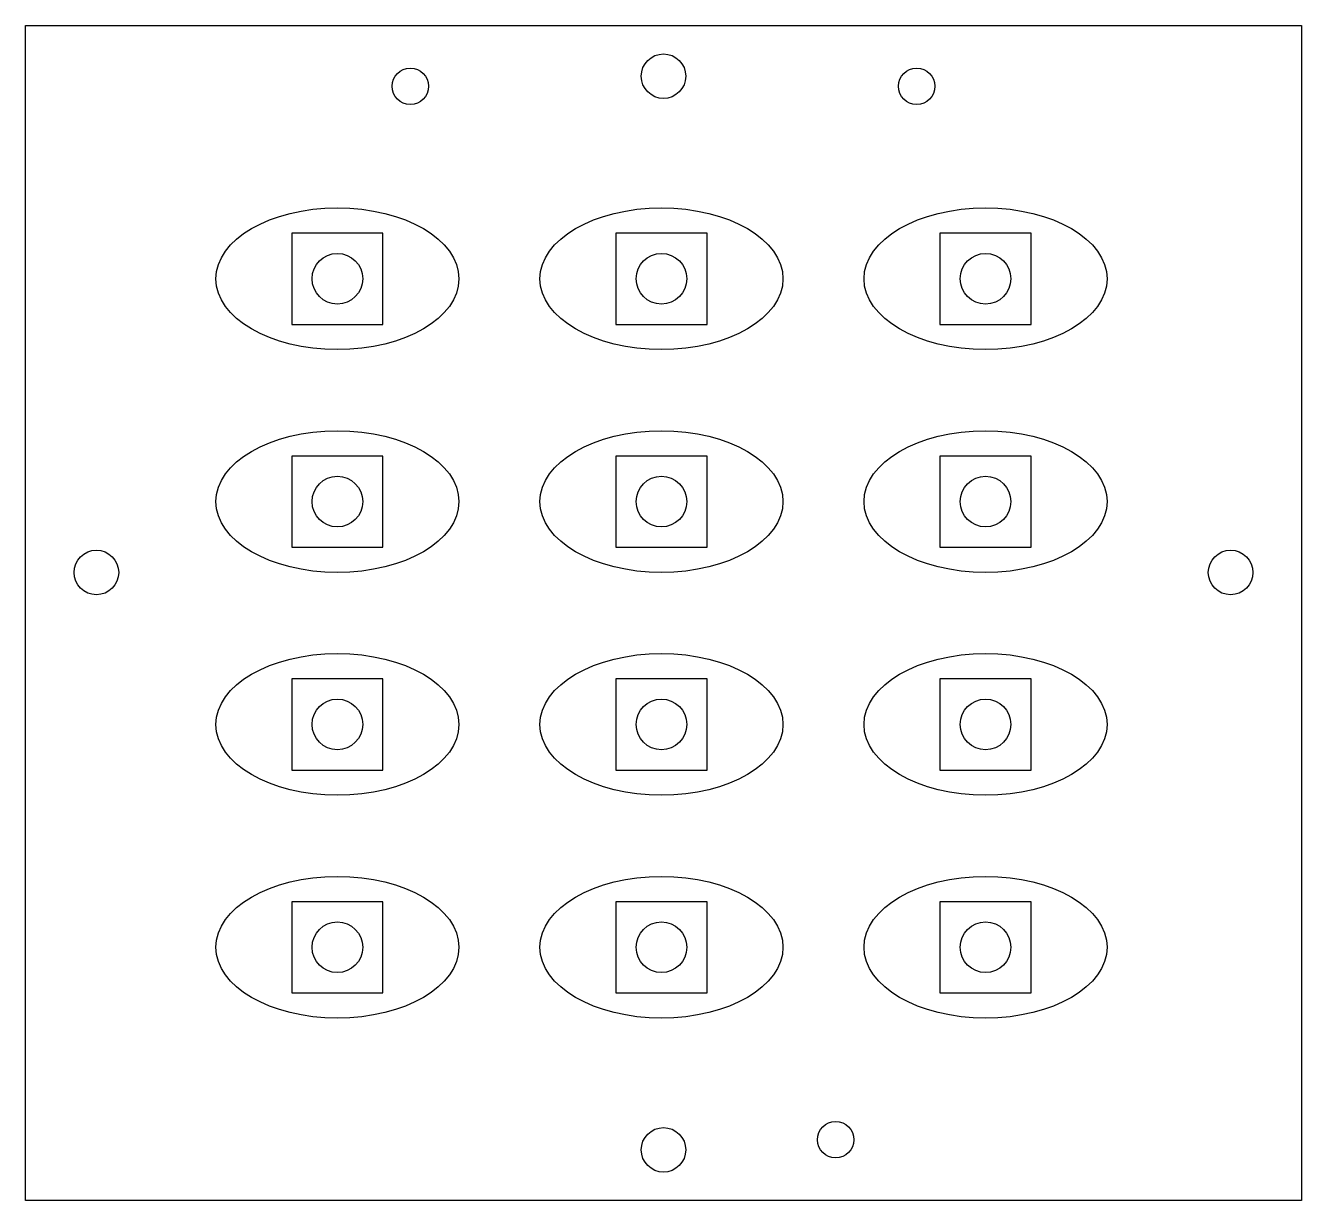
# Model space of a CAD drawing. Extents: x -27.1 to 35.9, y -23.6 to 34.4.
import ezdxf

# ---------------------------------------------------------------- set-up
doc = ezdxf.new("R2010")
doc.units = 0
doc.header["$LTSCALE"] = 0.64311
doc.header["$MEASUREMENT"] = 0
doc.layers.get('0').update_dxf_attribs({"linetype": 'CONTINUOUS'})
doc.layers.add('3_ALL_AXES', color=7, linetype='CONTINUOUS')
doc.layers.add('5_ALL_CURVES', color=7, linetype='CONTINUOUS')

msp = doc.modelspace()

# ---------------------------------------------------------------- linework, layer by layer
at = {"color": 7, "linetype": 'Continuous'}
for p, q in [((-13.988, 24.132), (-13.988, 19.632)), ((-9.488, 24.132), (-13.988, 24.132)), ((-9.488, 19.632), (-9.488, 24.132)), ((2.012, 24.132), (2.012, 19.632)), ((6.512, 24.132), (2.012, 24.132)), ((6.512, 19.632), (6.512, 24.132)), ((18.012, 24.132), (18.012, 19.632)), ((22.512, 24.132), (18.012, 24.132)), ((22.512, 19.632), (22.512, 24.132)), ((-13.988, 19.632), (-9.488, 19.632)), ((2.012, 19.632), (6.512, 19.632)), ((18.012, 19.632), (22.512, 19.632)), ((-13.988, 13.132), (-13.988, 8.632)), ((-9.488, 13.132), (-13.988, 13.132)), ((-9.488, 8.632), (-9.488, 13.132)), ((2.012, 13.132), (2.012, 8.632)), ((6.512, 13.132), (2.012, 13.132)), ((6.512, 8.632), (6.512, 13.132)), ((22.512, 13.132), (18.012, 13.132)), ((18.012, 13.132), (18.012, 8.632)), ((22.512, 8.632), (22.512, 13.132)), ((-13.988, 8.632), (-9.488, 8.632)), ((2.012, 8.632), (6.512, 8.632)), ((18.012, 8.632), (22.512, 8.632)), ((-13.988, 2.132), (-13.988, -2.368)), ((-9.488, 2.132), (-13.988, 2.132)), ((-9.488, -2.368), (-9.488, 2.132)), ((6.512, 2.132), (2.012, 2.132)), ((2.012, 2.132), (2.012, -2.368)), ((6.512, -2.368), (6.512, 2.132)), ((22.512, 2.132), (18.012, 2.132)), ((18.012, 2.132), (18.012, -2.368)), ((22.512, -2.368), (22.512, 2.132)), ((-13.988, -2.368), (-9.488, -2.368)), ((2.012, -2.368), (6.512, -2.368)), ((18.012, -2.368), (22.512, -2.368)), ((-13.988, -8.868), (-13.988, -13.368)), ((-9.488, -8.868), (-13.988, -8.868)), ((-9.488, -13.368), (-9.488, -8.868)), ((6.512, -8.868), (2.012, -8.868)), ((2.012, -8.868), (2.012, -13.368)), ((6.512, -13.368), (6.512, -8.868)), ((22.512, -8.868), (18.012, -8.868)), ((18.012, -8.868), (18.012, -13.368)), ((22.512, -13.368), (22.512, -8.868)), ((-13.988, -13.368), (-9.488, -13.368)), ((2.012, -13.368), (6.512, -13.368)), ((18.012, -13.368), (22.512, -13.368))]:
    msp.add_line(p, q, dxfattribs=at)
at = {"layer": '3_ALL_AXES', "color": 7, "linetype": 'Continuous'}
for p, q in [((-27.138, -23.618), (-27.138, 34.382)), ((-27.138, 34.382), (35.862, 34.382)), ((35.862, 34.382), (35.862, -23.618)), ((35.862, -23.618), (-27.138, -23.618))]:
    msp.add_line(p, q, dxfattribs=at)
for centre, radius in [((4.362, 31.882), 1.1), ((-8.138, 31.382), 0.9), ((16.862, 31.382), 0.9), ((-11.738, 21.882), 1.25), ((4.262, 21.882), 1.25), ((20.262, 21.882), 1.25), ((-11.738, 10.882), 1.25), ((4.262, 10.882), 1.25), ((20.262, 10.882), 1.25), ((-23.638, 7.382), 1.1), ((32.362, 7.382), 1.1), ((-11.738, -0.118), 1.25), ((4.262, -0.118), 1.25), ((20.262, -0.118), 1.25), ((-11.738, -11.118), 1.25), ((4.262, -11.118), 1.25), ((20.262, -11.118), 1.25), ((4.362, -21.118), 1.1), ((12.862, -20.618), 0.9)]:
    msp.add_circle(centre, radius, dxfattribs=at)
at = {"layer": '5_ALL_CURVES', "color": 40, "linetype": 'Continuous'}
for centre in [(-11.738, 21.882), (4.262, 21.882), (20.262, 21.882), (-11.738, 10.882), (4.262, 10.882), (20.262, 10.882), (-11.738, -0.118), (4.262, -0.118), (20.262, -0.118), (-11.738, -11.118), (4.262, -11.118), (20.262, -11.118)]:
    msp.add_ellipse(centre, major_axis=(6, 0), ratio=0.583333, dxfattribs=at)

doc.saveas('drawing.dxf')
